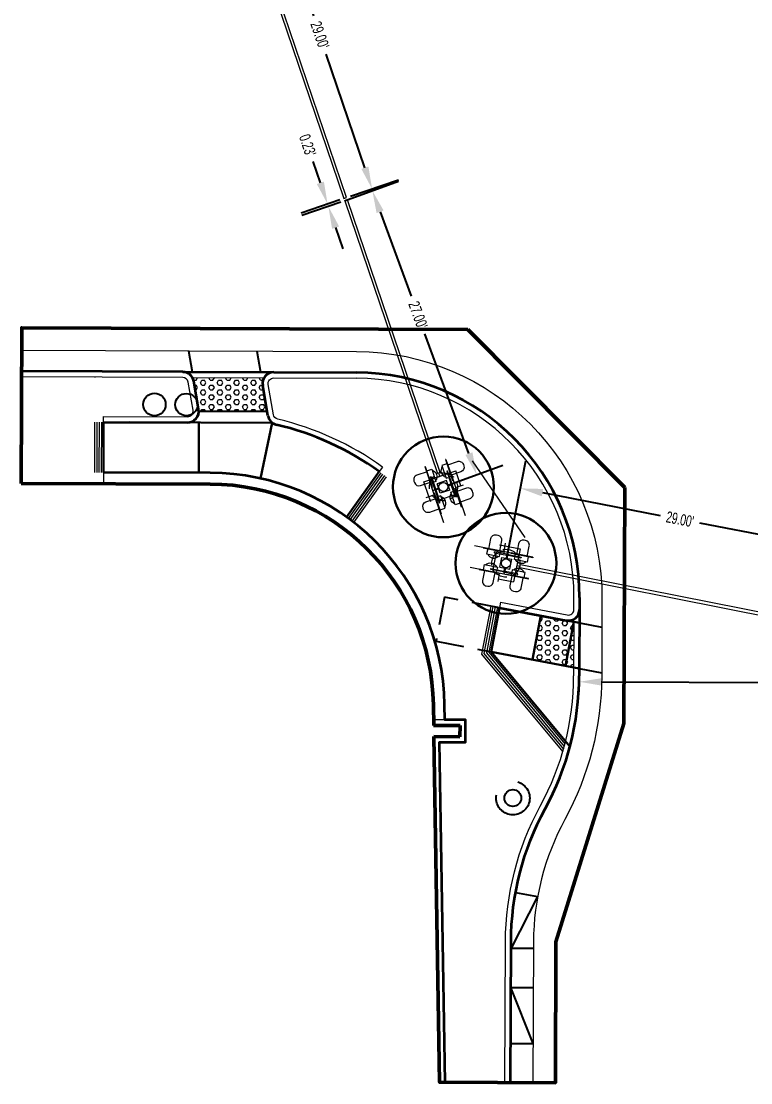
# Model space of a CAD drawing. Extents: x 6427214 to 6444634, y 1882940 to 1890436.
# Drawn here: x 6433788.4 to 6433853.5, y 1885191.3 to 1885286 of the extents above; entities that cross this region are included whole.
import ezdxf

# ---------------------------------------------------------------- set-up
doc = ezdxf.new("R2010")
doc.units = 0
doc.header["$LTSCALE"] = 20
doc.header["$MEASUREMENT"] = 0
for name, pattern in [('0', [2, 1, 0, 1]), ('DASHED2', [0.375, 0.25, -0.125]), ('HIDDEN2', [0.1875, 0.125, -0.0625])]:
    doc.linetypes.add(name, pattern=pattern)
doc.layers.add('$_VPORT-1', color=11, linetype='Continuous', plot=False)
doc.layers.add('00_GID_Arm FDN', color=7, linetype='DASHED2', lineweight=13, plot=False)
doc.layers.add('C-ROAD_4.5 ft Offset', color=210, linetype='Continuous', lineweight=30, plot=False)
for name, color, linetype, lineweight in [('00_GID_Gate Details', 4, 'Continuous', 13), ('C-ROAD-CURB', 3, 'Continuous', 35), ('C-ROAD-CURB RAMP', 3, 'Continuous', 30), ('C-ROAD-CURB RAMP GROVES', 1, 'Continuous', 0), ('C-ROAD-EG', 3, 'Continuous', 20), ('C-ROAD-FENC', 2, 'METRO FENCELINE1', 20), ('C-ROAD-TRUNCATED DOME', 2, 'Continuous', 13), ('C-SAWCUT & JOIN', 50, 'Continuous', 50)]:
    doc.layers.add(name, color=color, linetype=linetype, lineweight=lineweight)
for name, color, linetype in [('C-ANNO', 7, 'Continuous'), ('C-GATE-ARM', 3, '0'), ('C-ROAD-CURB-RAMP-DETL', 1, 'HIDDEN2'), ('P-SIGEQ-POLES', 3, 'Continuous')]:
    doc.layers.add(name, color=color, linetype=linetype)
doc.styles.add('Arial Narrow', font='ARIALN.TTF', dxfattribs={"width": 0.8, "height": 1})
doc.linetypes.add('METRO FENCELINE1', pattern='A,0.125,-0.05,[133,ltypeshp.shx,S=0.025,R=0,X=-0.05,Y=0],0.125', length=0.3)
doc.dimstyles.new('DIM-20', dxfattribs={"dimscale": 20, "dimtxt": 1, "dimasz": 0.1, "dimexe": 0.125, "dimexo": 0.025, "dimgap": 0.03, "dimtad": 0, "dimzin": 0, "dimdsep": 46, "dimtxsty": 'Arial Narrow', "dimcen": 0.04, "dimclrd": 256, "dimclre": 256, "dimclrt": 256, "dimaunit": 1, "dimadec": 3, "dimazin": 2, "dimtfac": 1, "dimtofl": 0, "dimtmove": 0, "dimatfit": 3, "dimfxl": 1, "dimtfillclr": 256, "dimtolj": 1, "dimtzin": 0, "dimlwd": -1, "dimlwe": -1, "dimarcsym": 0})

# ---------------------------------------------------------------- blocks, each defined once
blk = doc.blocks.new('*D784')
at = {"layer": '$_VPORT-1', "transparency": 16777216}
for p, q in [((6433815.058, 1885271.603), (6433814.415, 1885273.497)), ((6433816.809, 1885270.085), (6433813.334, 1885268.905)), ((6433816.883, 1885269.87), (6433813.407, 1885268.69)), ((6433816.418, 1885267.6), (6433817.061, 1885265.706))]:
    blk.add_line(p, q, dxfattribs=at)
for points in [[(6433815.374, 1885271.71), (6433814.742, 1885271.496), (6433815.701, 1885269.709)], [(6433816.733, 1885267.707), (6433816.102, 1885267.493), (6433815.774, 1885269.494)]]:
    blk.add_solid(points, dxfattribs=at)
at = {"layer": 'Defpoints', "color": 0, "transparency": 16777216}
for p in [(6433817.283, 1885270.246), (6433817.356, 1885270.031), (6433815.701, 1885269.709)]:
    blk.add_point(p, dxfattribs=at)
at = {"layer": '$_VPORT-1', "transparency": 16777216, "insert": (6433813.92, 1885274.954), "char_height": 1, "attachment_point": 5, "rotation": 288.75949, "style": 'Arial Narrow'}
blk.add_mtext("\\A1;0.23'", dxfattribs=at)
blk = doc.blocks.new('*D785')
at = {"layer": '$_VPORT-1', "transparency": 16777216}
for p, q in [((6433817.2, 1885269.982), (6433822.044, 1885271.762)), ((6433820.387, 1885269.022), (6433823.151, 1885261.495)), ((6433828.316, 1885247.432), (6433824.392, 1885258.117)), ((6433826.508, 1885244.638), (6433831.352, 1885246.417))]:
    blk.add_line(p, q, dxfattribs=at)
for points in [[(6433820.699, 1885269.137), (6433820.074, 1885268.907), (6433819.697, 1885270.9)], [(6433828.629, 1885247.547), (6433828.003, 1885247.318), (6433829.006, 1885245.555)]]:
    blk.add_solid(points, dxfattribs=at)
at = {"layer": 'Defpoints', "color": 0, "transparency": 16777216}
for p in [(6433816.73, 1885269.81), (6433829.006, 1885245.555), (6433826.039, 1885244.465)]:
    blk.add_point(p, dxfattribs=at)
at = {"layer": '$_VPORT-1', "transparency": 16777216, "insert": (6433823.772, 1885259.806), "char_height": 1, "attachment_point": 5, "rotation": 290.16773, "style": 'Arial Narrow'}
blk.add_mtext("\\A1;27.00'", dxfattribs=at)
blk = doc.blocks.new('*D786')
at = {"layer": '$_VPORT-1', "transparency": 16777216}
for p, q in [((6433808.43, 1885297.866), (6433812.714, 1885299.321)), ((6433810.99, 1885296.624), (6433814.431, 1885286.491)), ((6433819.029, 1885272.952), (6433815.588, 1885283.084)), ((6433817.756, 1885270.407), (6433822.04, 1885271.862))]:
    blk.add_line(p, q, dxfattribs=at)
for points in [[(6433811.305, 1885296.731), (6433810.674, 1885296.516), (6433810.346, 1885298.517)], [(6433819.345, 1885273.059), (6433818.714, 1885272.844), (6433819.673, 1885271.058)]]:
    blk.add_solid(points, dxfattribs=at)
at = {"layer": 'Defpoints', "color": 0, "transparency": 16777216}
for p in [(6433807.957, 1885297.706), (6433819.673, 1885271.058), (6433817.283, 1885270.246)]:
    blk.add_point(p, dxfattribs=at)
at = {"layer": '$_VPORT-1', "transparency": 16777216, "insert": (6433815.01, 1885284.788), "char_height": 1, "attachment_point": 5, "rotation": 288.75949, "style": 'Arial Narrow'}
blk.add_mtext("\\A1;29.00'", dxfattribs=at)
blk = doc.blocks.new('*D788')
at = {"layer": '$_VPORT-1', "transparency": 16777216}
for p, q in [((6433831.709, 1885238.138), (6433833.386, 1885246.787)), ((6433834.873, 1885243.952), (6433845.379, 1885241.915)), ((6433859.417, 1885239.193), (6433848.911, 1885241.23)), ((6433860.179, 1885232.618), (6433861.856, 1885241.266))]:
    blk.add_line(p, q, dxfattribs=at)
for points in [[(6433834.937, 1885244.279), (6433834.81, 1885243.625), (6433832.91, 1885244.333)], [(6433859.48, 1885239.52), (6433859.353, 1885238.866), (6433861.38, 1885238.812)]]:
    blk.add_solid(points, dxfattribs=at)
at = {"layer": 'Defpoints', "color": 0, "transparency": 16777216}
for p in [(6433832.91, 1885244.333), (6433831.614, 1885237.648), (6433860.084, 1885232.127)]:
    blk.add_point(p, dxfattribs=at)
at = {"layer": '$_VPORT-1', "transparency": 16777216, "insert": (6433847.145, 1885241.572), "char_height": 1, "attachment_point": 5, "rotation": 349.02607, "style": 'Arial Narrow'}
blk.add_mtext("\\A1;29.00'", dxfattribs=at)
blk = doc.blocks.new('*D789')
at = {"layer": '$_VPORT-1', "transparency": 16777216}
for p, q in [((6433838.155, 1885226.188), (6433838.168, 1885229.57)), ((6433890.155, 1885225.992), (6433890.168, 1885229.373)), ((6433840.159, 1885227.062), (6433862.365, 1885226.978)), ((6433888.158, 1885226.881), (6433865.952, 1885226.965))]:
    blk.add_line(p, q, dxfattribs=at)
for points in [[(6433840.16, 1885227.395), (6433840.157, 1885226.729), (6433838.159, 1885227.07)], [(6433888.159, 1885227.214), (6433888.157, 1885226.547), (6433890.158, 1885226.873)]]:
    blk.add_solid(points, dxfattribs=at)
at = {"layer": 'Defpoints', "color": 0, "transparency": 16777216}
for p in [(6433890.158, 1885226.873), (6433838.153, 1885225.688), (6433890.153, 1885225.492)]:
    blk.add_point(p, dxfattribs=at)
at = {"layer": '$_VPORT-1', "transparency": 16777216, "insert": (6433864.158, 1885226.971), "char_height": 1, "attachment_point": 5, "rotation": 359.78364, "style": 'Arial Narrow'}
blk.add_mtext("\\A1;52.00'", dxfattribs=at)
blk = doc.blocks.new('*U960')
at = {"layer": '00_GID_Arm FDN', "ltscale": 0.25}
blk.add_circle((0, 0), 1.25, dxfattribs=at)
at = {"layer": '00_GID_Gate Details'}
for p, q in [((29, 0.122), (1.3, 0.125)), ((29, -0.131), (29, 0.122)), ((1.3, -0.128), (29, -0.131))]:
    blk.add_line(p, q, dxfattribs=at)
for points in [[(-1.749, 0.951), (-1.749, 1.91, -0.414235), (-1.329, 2.33), (-1.191, 2.33, -0.41414), (-0.771, 1.91), (-0.771, 0.951)], [(1.749, 0.951), (1.749, 1.91, 0.414235), (1.329, 2.33), (1.191, 2.33, 0.41414), (0.771, 1.91), (0.771, 0.951)], [(-1.749, 0.478, 0.509158), (-0.771, 0.478, 2.513902)], [(1.749, 0.478, -0.509158), (0.771, 0.478, -2.513902)], [(-1.749, -0.478, -0.509158), (-0.771, -0.478, -2.513902)], [(1.749, -0.478, 0.509158), (0.771, -0.478, 2.513902)], [(-1.749, -1), (-1.749, -1.91, 0.414235), (-1.329, -2.33), (-1.191, -2.33, 0.41414), (-0.771, -1.91), (-0.771, -1)], [(1.749, -1), (1.749, -1.91, -0.414235), (1.329, -2.33), (1.191, -2.33, -0.41414), (0.771, -1.91), (0.771, -1)]]:
    blk.add_lwpolyline(points, format="xyb", dxfattribs=at)
for points in [[(-3.05, 1), (0, 1), (0, 0.4)], [(-2.249, 1), (-2.249, 0.951)], [(-2.249, 0.951), (-0.282, 0.951)], [(-2.239, 1), (-0.282, 1)], [(-1.847, 0.951), (-1.847, 0.478), (-0.673, 0.478), (-0.673, 0.666)], [(-0.883, 1.5), (-0.4, 1.5)], [(-0.673, 0.764), (-0.673, 0.951)], [(-0.4, 1.75), (-0.4, 1)], [(-0.4, 1.5), (1, 1.5)], [(-0.282, 0.951), (-0.282, 1)], [(0.282, 0.951), (0.282, 1)], [(2.249, 1), (0.282, 1)], [(2.249, 0.951), (0.282, 0.951)], [(1.847, 0.951), (1.847, 0.478), (0.673, 0.478), (0.673, 0.666)], [(0.673, 0.764), (0.673, 0.951)], [(1, 1.5), (1, -1.5)], [(2.249, 1), (2.249, 0.951)], [(-0.067, 0.803), (-1.223, 0.803), (-1.223, 0.721), (-0.066, 0.721)], [(-0.451, 0.449), (0.447, 0.449)], [(-0.45, -0.449), (-0.451, 0.449)], [(0.067, 0.803), (1.223, 0.803), (1.223, 0.721), (0.066, 0.721)], [(0.448, -0.449), (0.447, 0.449)], [(1, 0), (1.3, 0)], [(1.3, -0.122), (1.3, 0.122)], [(0, -0.4), (0, -1), (-3.05, -1)], [(-1.847, -0.951), (-1.847, -0.478), (-0.673, -0.478), (-0.673, -0.666)], [(-0.067, -0.803), (-1.223, -0.803), (-1.223, -0.721), (-0.066, -0.721)], [(-0.673, -0.764), (-0.673, -0.951)], [(-0.45, -0.449), (0.448, -0.449)], [(0.067, -0.803), (1.223, -0.803), (1.223, -0.721), (0.066, -0.721)], [(1.847, -0.951), (1.847, -0.478), (0.673, -0.478), (0.673, -0.666)], [(0.673, -0.764), (0.673, -0.951)], [(-2.249, -1), (-2.249, -0.951)], [(-2.249, -0.951), (-0.445, -0.959)], [(-2.249, -1), (-0.445, -1)], [(-0.445, -0.959), (-0.445, -1)], [(-0.4, -1), (-0.4, -1.75)], [(-0.4, -1.5), (1, -1.5)], [(0.282, -0.951), (0.282, -1)], [(2.249, -0.951), (0.282, -0.951)], [(2.249, -1), (0.282, -1)], [(2.249, -1), (2.249, -0.951)]]:
    blk.add_lwpolyline(points, dxfattribs=at)
blk.add_lwpolyline([(1, 0.75), (1, -0.75, -0.414214), (0.75, -1), (-0.75, -1, -0.414214), (-1, -0.75), (-1, 0.75, -0.414214), (-0.75, 1), (0.75, 1, -0.414214)], format="xyb", close=True, dxfattribs=at)
for centre, radius in [((0, 0), 0.4), ((0, 0.763), 0.0779), ((0, -0.763), 0.0779)]:
    blk.add_circle(centre, radius, dxfattribs=at)
for points in [[(-0.043, 0.449), (-0.043, 0.449), (-0.043, 0.702), (-0.043, 0.702)], [(0.038, 0.449), (0.038, 0.449), (0.038, 0.702), (0.038, 0.702)], [(-0.043, -0.449), (-0.043, -0.449), (-0.043, -0.702), (-0.043, -0.702)], [(0.038, -0.449), (0.038, -0.449), (0.038, -0.702), (0.038, -0.702)]]:
    blk.add_open_spline(points, degree=3, dxfattribs=at)
at = {"layer": 'C-ROAD_4.5 ft Offset'}
blk.add_circle((0, 0), 4.5, dxfattribs=at)
blk = doc.blocks.new('*U950')
at = {"layer": '00_GID_Arm FDN', "ltscale": 0.25}
blk.add_circle((0, 0), 1.25, dxfattribs=at)
at = {"layer": '00_GID_Gate Details'}
for p, q in [((27, 0.122), (1.3, 0.125)), ((27, -0.131), (27, 0.122)), ((1.3, -0.128), (27, -0.131))]:
    blk.add_line(p, q, dxfattribs=at)
for points in [[(-1.749, 0.951), (-1.749, 1.91, -0.414235), (-1.329, 2.33), (-1.191, 2.33, -0.41414), (-0.771, 1.91), (-0.771, 0.951)], [(1.749, 0.951), (1.749, 1.91, 0.414235), (1.329, 2.33), (1.191, 2.33, 0.41414), (0.771, 1.91), (0.771, 0.951)], [(-1.749, 0.478, 0.509158), (-0.771, 0.478, 2.513902)], [(1.749, 0.478, -0.509158), (0.771, 0.478, -2.513902)], [(-1.749, -0.478, -0.509158), (-0.771, -0.478, -2.513902)], [(1.749, -0.478, 0.509158), (0.771, -0.478, 2.513902)], [(-1.749, -1), (-1.749, -1.91, 0.414235), (-1.329, -2.33), (-1.191, -2.33, 0.41414), (-0.771, -1.91), (-0.771, -1)], [(1.749, -1), (1.749, -1.91, -0.414235), (1.329, -2.33), (1.191, -2.33, -0.41414), (0.771, -1.91), (0.771, -1)]]:
    blk.add_lwpolyline(points, format="xyb", dxfattribs=at)
for points in [[(-3.05, 1), (0, 1), (0, 0.4)], [(-2.249, 1), (-2.249, 0.951)], [(-2.249, 0.951), (-0.282, 0.951)], [(-2.239, 1), (-0.282, 1)], [(-1.847, 0.951), (-1.847, 0.478), (-0.673, 0.478), (-0.673, 0.666)], [(-0.883, 1.5), (-0.4, 1.5)], [(-0.673, 0.764), (-0.673, 0.951)], [(-0.4, 1.75), (-0.4, 1)], [(-0.4, 1.5), (1, 1.5)], [(-0.282, 0.951), (-0.282, 1)], [(0.282, 0.951), (0.282, 1)], [(2.249, 1), (0.282, 1)], [(2.249, 0.951), (0.282, 0.951)], [(1.847, 0.951), (1.847, 0.478), (0.673, 0.478), (0.673, 0.666)], [(0.673, 0.764), (0.673, 0.951)], [(1, 1.5), (1, -1.5)], [(2.249, 1), (2.249, 0.951)], [(-0.067, 0.803), (-1.223, 0.803), (-1.223, 0.721), (-0.066, 0.721)], [(-0.451, 0.449), (0.447, 0.449)], [(-0.45, -0.449), (-0.451, 0.449)], [(0.067, 0.803), (1.223, 0.803), (1.223, 0.721), (0.066, 0.721)], [(0.448, -0.449), (0.447, 0.449)], [(1, 0), (1.3, 0)], [(1.3, -0.122), (1.3, 0.122)], [(0, -0.4), (0, -1), (-3.05, -1)], [(-1.847, -0.951), (-1.847, -0.478), (-0.673, -0.478), (-0.673, -0.666)], [(-0.067, -0.803), (-1.223, -0.803), (-1.223, -0.721), (-0.066, -0.721)], [(-0.673, -0.764), (-0.673, -0.951)], [(-0.45, -0.449), (0.448, -0.449)], [(0.067, -0.803), (1.223, -0.803), (1.223, -0.721), (0.066, -0.721)], [(1.847, -0.951), (1.847, -0.478), (0.673, -0.478), (0.673, -0.666)], [(0.673, -0.764), (0.673, -0.951)], [(-2.249, -1), (-2.249, -0.951)], [(-2.249, -0.951), (-0.445, -0.959)], [(-2.249, -1), (-0.445, -1)], [(-0.445, -0.959), (-0.445, -1)], [(-0.4, -1), (-0.4, -1.75)], [(-0.4, -1.5), (1, -1.5)], [(0.282, -0.951), (0.282, -1)], [(2.249, -0.951), (0.282, -0.951)], [(2.249, -1), (0.282, -1)], [(2.249, -1), (2.249, -0.951)]]:
    blk.add_lwpolyline(points, dxfattribs=at)
blk.add_lwpolyline([(1, 0.75), (1, -0.75, -0.414214), (0.75, -1), (-0.75, -1, -0.414214), (-1, -0.75), (-1, 0.75, -0.414214), (-0.75, 1), (0.75, 1, -0.414214)], format="xyb", close=True, dxfattribs=at)
for centre, radius in [((0, 0), 0.4), ((0, 0.763), 0.0779), ((0, -0.763), 0.0779)]:
    blk.add_circle(centre, radius, dxfattribs=at)
for points in [[(-0.043, 0.449), (-0.043, 0.449), (-0.043, 0.702), (-0.043, 0.702)], [(0.038, 0.449), (0.038, 0.449), (0.038, 0.702), (0.038, 0.702)], [(-0.043, -0.449), (-0.043, -0.449), (-0.043, -0.702), (-0.043, -0.702)], [(0.038, -0.449), (0.038, -0.449), (0.038, -0.702), (0.038, -0.702)]]:
    blk.add_open_spline(points, degree=3, dxfattribs=at)
at = {"layer": 'C-ROAD_4.5 ft Offset'}
blk.add_circle((0, 0), 4.5, dxfattribs=at)
blk = doc.blocks.new('A$Cfcd783c1')
at = {"layer": 'C-GATE-ARM', "color": 10, "rotation": 110.1770806746969}
blk.add_blockref('*U950', (6433826.039, 1885244.465), dxfattribs=at)

msp = doc.modelspace()

# ---------------------------------------------------------------- hatches: boundary and pattern name
at = {"layer": 'C-ROAD-TRUNCATED DOME'}
h = msp.add_hatch(dxfattribs=at)
h.set_pattern_fill('HEX', color=253, scale=2)
h.set_pattern_definition([(0, (14.9732, -2.34956), (0, 0.433012701892), [0.25, -0.5]), (120, (14.9732, -2.34956), (-0.375, -0.216506350946), [0.25, -0.5]), (60, (15.2232, -2.34956), (-0.375, 0.216506350946), [0.25, -0.5])])
h.paths.add_polyline_path([(6433804.222, 1885251.219), (6433803.758, 1885253.896), (6433803.641, 1885254.222), (6433810.033, 1885254.197), (6433809.912, 1885253.524), (6433810.315, 1885251.196)])
h = msp.add_hatch(dxfattribs=at)
h.set_pattern_fill('HEX', color=253, scale=2)
h.set_pattern_definition([(0, (0, 0), (0, 0.433012701892), [0.25, -0.5]), (120, (0, 0), (-0.375, -0.216506350946), [0.25, -0.5]), (60, (0.25, 0), (-0.375, 0.216506350946), [0.25, -0.5])])
h.paths.add_polyline_path([(6433834.732, 1885232.978), (6433837.678, 1885232.413), (6433837.663, 1885228.344), (6433833.979, 1885229.049)])

# ---------------------------------------------------------------- linework, layer by layer
at = {"layer": '$_VPORT-1'}
for p, q in [((6433834.446, 1885207.907), (6433832.07, 1885203.283)), ((6433832.479, 1885208.266), (6433834.446, 1885207.907)), ((6433832.07, 1885203.283), (6433834.07, 1885203.286)), ((6433832.057, 1885199.783), (6433834.057, 1885199.786)), ((6433834.038, 1885194.786), (6433832.057, 1885199.783)), ((6433832.038, 1885194.783), (6433834.038, 1885194.786))]:
    msp.add_line(p, q, dxfattribs=at)
at = {"layer": '$_VPORT-1', "flags": 128}
msp.add_lwpolyline([(6433832.072, 1885203.866, -0.124369), (6433835.116, 1885215.729, 0.124369), (6433838.16, 1885227.592)], format="xyb", dxfattribs=at)
at = {"layer": 'C-ROAD-CURB'}
for p, q in [((6433802.777, 1885254.725), (6433810.901, 1885254.694)), ((6433810.901, 1885254.694), (6433818.262, 1885254.666)), ((6433810.381, 1885250.819), (6433809.912, 1885253.524)), ((6433805.225, 1885245.716), (6433795.701, 1885245.751)), ((6433838.187, 1885234.592), (6433838.16, 1885227.592)), ((6433828.016, 1885222.672), (6433828.016, 1885222.672))]:
    msp.add_line(p, q, dxfattribs=at)
at = {"layer": 'C-ROAD-CURB', "lineweight": 0}
for p, q in [((6433795.718, 1885250.251), (6433795.72, 1885250.751)), ((6433795.701, 1885245.751), (6433795.697, 1885244.752)), ((6433820.61, 1885246.236), (6433820.319, 1885245.83)), ((6433831.143, 1885234.175), (6433831.049, 1885233.684))]:
    msp.add_line(p, q, dxfattribs=at)
at = {"layer": 'C-ROAD-CURB', "lineweight": 0, "flags": 128}
for points in [[(6433795.72, 1885250.751), (6433803.204, 1885250.723, 0.466547), (6433803.699, 1885251.309), (6433803.266, 1885253.81, 0.363748), (6433802.775, 1885254.225), (6433788.403, 1885254.279)], [(6433831.525, 1885191.302), (6433831.572, 1885203.868, -0.124369), (6433834.677, 1885215.968, 0.124369), (6433837.66, 1885227.594, 0.124369)]]:
    msp.add_lwpolyline(points, format="xyb", dxfattribs=at)
at = {"layer": 'C-ROAD-CURB', "flags": 128}
msp.add_lwpolyline([(6433795.718, 1885250.251), (6433803.202, 1885250.223, 0.466547), (6433804.192, 1885251.394), (6433803.758, 1885253.896, 0.363748), (6433802.777, 1885254.725), (6433788.405, 1885254.779)], format="xyb", dxfattribs=at)
at = {"layer": 'C-ROAD-CURB', "lineweight": 0, "flags": 128}
for points in [[(6433803.641, 1885254.222), (6433810.033, 1885254.197)], [(6433837.678, 1885232.413), (6433837.66, 1885227.594)], [(6433826.163, 1885223.678), (6433825.163, 1885223.682)]]:
    msp.add_lwpolyline(points, dxfattribs=at)
at = {"layer": 'C-ROAD-CURB', "lineweight": 0}
for points in [[(6433820.61, 1885246.236, 0.097974), (6433811.251, 1885250.503, -0.300266), (6433810.873, 1885250.904), (6433810.405, 1885253.609, -0.466547), (6433810.899, 1885254.194), (6433818.26, 1885254.166)], [(6433831.143, 1885234.175), (6433837.088, 1885233.035, 0.469671), (6433837.683, 1885233.525), (6433837.687, 1885234.594, 0.414202), (6433818.26, 1885254.166)]]:
    msp.add_lwpolyline(points, format="xyb", dxfattribs=at)
at = {"layer": 'C-ROAD-CURB'}
for points in [[(6433831.049, 1885233.684), (6433836.994, 1885232.544, 0.469671), (6433838.183, 1885233.523)], [(6433832.025, 1885191.3), (6433832.072, 1885203.866, -0.124369), (6433835.116, 1885215.729, 0.124369), (6433838.16, 1885227.592)]]:
    msp.add_lwpolyline(points, format="xyb", dxfattribs=at)
msp.add_lwpolyline([(6433826.198, 1885191.332), (6433825.699, 1885221.68), (6433828.012, 1885221.672), (6433828.019, 1885223.672), (6433826.163, 1885223.678), (6433826.144, 1885225.016)], dxfattribs=at)
for centre, radius, start, end in [((6433810.897, 1885253.694), 1, 89.78383, 189.82881), ((6433818.187, 1885234.667), 20, 359.78606, 89.78383), ((6433811.366, 1885250.99), 1, 189.82881, 256.68178), ((6433805.146, 1885224.716), 26, 54.29917, 76.68178), ((6433805.146, 1885224.716), 21, 0.81834, 89.78383)]:
    msp.add_arc(centre, radius, start, end, dxfattribs=at)
at = {"layer": 'C-ROAD-CURB RAMP'}
for p, q in [((6433795.718, 1885250.251), (6433795.701, 1885245.751)), ((6433798.008, 1885250.243), (6433810.759, 1885250.195)), ((6433804.218, 1885250.234), (6433804.201, 1885245.719)), ((6433810.759, 1885250.195), (6433809.724, 1885245.211)), ((6433817.401, 1885241.769), (6433820.319, 1885245.83)), ((6433834.732, 1885232.978), (6433833.979, 1885229.049)), ((6433837.678, 1885232.413), (6433836.926, 1885228.485)), ((6433838.178, 1885232.318), (6433836.994, 1885232.544)), ((6433830.296, 1885229.755), (6433838.163, 1885228.248))]:
    msp.add_line(p, q, dxfattribs=at)
at = {"layer": 'C-ROAD-CURB RAMP', "flags": 128}
msp.add_lwpolyline([(6433804.206, 1885251.219), (6433810.315, 1885251.196)], dxfattribs=at)
at = {"layer": 'C-ROAD-CURB RAMP'}
msp.add_lwpolyline([(6433831.049, 1885233.684), (6433830.296, 1885229.755), (6433837.331, 1885221.297)], dxfattribs=at)
at = {"layer": 'C-ROAD-CURB RAMP GROVES'}
for p, q in [((6433794.933, 1885254.254), (6433794.933, 1885254.224)), ((6433794.918, 1885250.254), (6433794.901, 1885245.755)), ((6433795.118, 1885250.254), (6433795.101, 1885245.754)), ((6433795.318, 1885250.253), (6433795.301, 1885245.753)), ((6433795.518, 1885250.252), (6433795.501, 1885245.752)), ((6433817.563, 1885241.652), (6433820.479, 1885245.711)), ((6433817.723, 1885241.533), (6433820.64, 1885245.592)), ((6433817.883, 1885241.412), (6433820.801, 1885245.473)), ((6433818.042, 1885241.29), (6433820.962, 1885245.354))]:
    msp.add_line(p, q, dxfattribs=at)
for points in [[(6433830.263, 1885233.834), (6433829.439, 1885229.534), (6433836.681, 1885220.827)], [(6433830.46, 1885233.796), (6433829.654, 1885229.589), (6433836.748, 1885221.06)], [(6433830.656, 1885233.759), (6433829.868, 1885229.645), (6433836.813, 1885221.295)], [(6433830.853, 1885233.721), (6433830.082, 1885229.7), (6433836.875, 1885221.532)]]:
    msp.add_lwpolyline(points, dxfattribs=at)
at = {"layer": 'C-ROAD-CURB-RAMP-DETL'}
for p, q in [((6433803.287, 1885256.613), (6433803.615, 1885254.722)), ((6433809.381, 1885256.59), (6433809.708, 1885254.699)), ((6433838.178, 1885232.318), (6433840.177, 1885231.935)), ((6433838.163, 1885228.248), (6433840.161, 1885227.865))]:
    msp.add_line(p, q, dxfattribs=at)
msp.add_lwpolyline([(6433831.049, 1885233.684), (6433826.138, 1885234.624), (6433825.386, 1885230.696), (6433830.296, 1885229.755)], dxfattribs=at)
at = {"layer": 'C-ROAD-EG', "flags": 128}
msp.add_lwpolyline([(6433788.412, 1885256.669), (6433818.269, 1885256.556, -0.414202), (6433840.186, 1885234.474), (6433840.16, 1885227.584, -0.124369), (6433836.873, 1885214.772, 0.124369), (6433834.072, 1885203.858), (6433834.025, 1885191.293)], format="xyb", dxfattribs=at)
at = {"layer": 'C-ROAD-FENC', "flags": 128}
msp.add_lwpolyline([(6433828.614, 1885246.803), (6433833.29, 1885239.947, -0.131922)], format="xyb", dxfattribs=at)
at = {"layer": 'C-SAWCUT & JOIN'}
for p, q in [((6433842.223, 1885244.408), (6433828.218, 1885258.519)), ((6433842.145, 1885223.348), (6433842.223, 1885244.408)), ((6433827.518, 1885223.173), (6433825.144, 1885223.182)), ((6433827.514, 1885222.173), (6433827.518, 1885223.173)), ((6433825.191, 1885222.182), (6433827.514, 1885222.173))]:
    msp.add_line(p, q, dxfattribs=at)
at = {"layer": 'C-SAWCUT & JOIN', "flags": 128}
for points in [[(6433788.367, 1885244.779), (6433788.42, 1885258.669), (6433828.218, 1885258.519)], [(6433842.145, 1885223.348), (6433836.072, 1885203.851), (6433836.025, 1885191.285), (6433825.698, 1885191.324), (6433825.191, 1885222.182)]]:
    msp.add_lwpolyline(points, dxfattribs=at)
msp.add_lwpolyline([(6433825.17, 1885223.173), (6433825.144, 1885225.001, 0.408935), (6433805.222, 1885244.716), (6433788.367, 1885244.779)], format="xyb", dxfattribs=at)
at = {"layer": 'P-SIGEQ-POLES'}
for centre, radius in [((6433800.251, 1885251.816), 1), ((6433803.105, 1885251.805), 1), ((6433832.238, 1885216.696), 0.75)]:
    msp.add_circle(centre, radius, dxfattribs=at)
at = {"layer": 'P-SIGEQ-POLES', "linetype": 'DASHED2'}
msp.add_circle((6433832.238, 1885216.696), 1.5, dxfattribs=at)

# ---------------------------------------------------------------- block references
at = {"layer": 'C-ANNO', "rotation": 358.5917634384004}
msp.add_blockref('A$Cfcd783c1', (-44388.334, 158686.407), dxfattribs=at)
at = {"layer": 'C-GATE-ARM', "color": 10}
for p, rotation in [((6433807.957, 1885297.706), 288.7688441126334), ((6433831.614, 1885237.648), 348.7852518331226)]:
    msp.add_blockref('*U960', p, dxfattribs=dict(at, rotation=rotation))

# ---------------------------------------------------------------- dimensions: what is measured, and where the dimension line sits
at = {"layer": '$_VPORT-1'}
for p1, p2, distance, picture, middle in [((6433807.957, 1885297.706), (6433817.283, 1885270.246), 2.524, '*D786', (6433815.01, 1885284.788)), ((6433817.356, 1885270.031), (6433817.283, 1885270.246), 1.67, '*D784', (6433813.92, 1885274.954)), ((6433860.084, 1885232.127), (6433831.614, 1885237.648), -6.81, '*D788', (6433847.145, 1885241.572)), ((6433838.153, 1885225.688), (6433890.153, 1885225.492), 1.381, '*D789', (6433864.158, 1885226.971))]:
    dim = msp.add_aligned_dim(p1=p1, p2=p2, distance=distance, dimstyle='DIM-20', override={"dimpost": "'"}, dxfattribs=at)
    dim.commit()
    dim.dimension.update_dxf_attribs({"geometry": picture, "text_midpoint": middle})
dim = msp.add_linear_dim(base=(6433829.006, 1885245.555), p1=(6433816.73, 1885269.81), p2=(6433826.039, 1885244.465), angle=290.16773, dimstyle='DIM-20', override={"dimpost": "'"}, dxfattribs=at)
dim.commit()
dim.dimension.update_dxf_attribs({"geometry": '*D785', "text_midpoint": (6433823.772, 1885259.806), "dimtype": 161})

doc.saveas('drawing.dxf')
